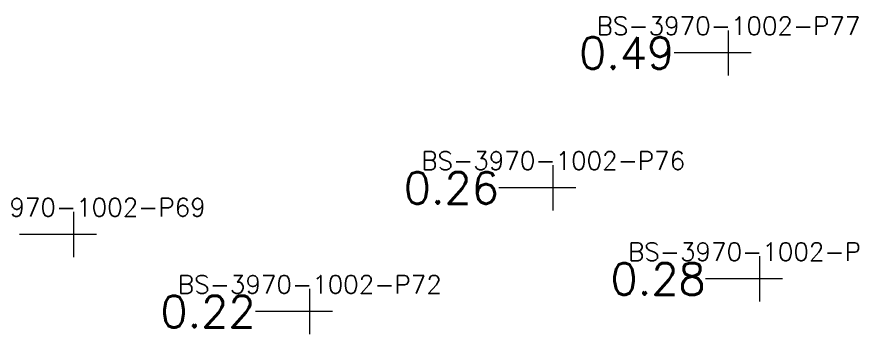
# Model space of a CAD drawing. Header units: inches. Extents: x 469759 to 470079, y 4349683 to 4349873.
# Drawn here: x 469987.11 to 470005.6, y 4349835.57 to 4349842.58 of the extents above; entities that cross this region are included whole.
import ezdxf
from ezdxf.enums import TextEntityAlignment as Align

# ---------------------------------------------------------------- set-up
doc = ezdxf.new("R2010")
doc.units = ezdxf.units.IN
doc.header["$MEASUREMENT"] = 0
for name, color, linetype, lineweight in [('点', 7, 'Continuous', 0), ('线条', 7, 'Continuous', 0), ('钻孔', 7, 'Continuous', 0)]:
    doc.layers.add(name, color=color, linetype=linetype, lineweight=lineweight)
doc.styles.add('3dmine_textStyle_1', font='txt.shx', dxfattribs={"height": 1, "bigfont": 'gbcbig.shx'})

msp = doc.modelspace()

# ---------------------------------------------------------------- hatches: boundary and pattern name
at = {"layer": '钻孔', "linetype": 'Continuous', "lineweight": 0, "true_color": 0x808080, "extrusion": (0, 1, 0)}
for points in [[(-470003.829, 3960.447), (-470002.829, 3960.447), (-470002.829, 3965.447), (-470003.829, 3965.447)], [(-469999.956, 3960.314), (-469998.956, 3960.314), (-469998.956, 3966.314), (-469999.956, 3966.314)], [(-469989.368, 3960.354), (-469988.368, 3960.354), (-469988.368, 3967.354), (-469989.368, 3967.354)], [(-470004.523, 3960.099), (-470003.523, 3960.099), (-470003.523, 3966.099), (-470004.523, 3966.099)], [(-469994.581, 3960.112), (-469993.581, 3960.112), (-469993.581, 3967.112), (-469994.581, 3967.112)]]:
    msp.add_hatch(color=8, dxfattribs=at).paths.add_polyline_path(points, flags=0)

# ---------------------------------------------------------------- linework, layer by layer
at = {"layer": '点', "color": 138, "linetype": 'Continuous', "lineweight": 0, "true_color": 0x004c4c}
for points, elevation in [([(470002.829, 4349841.282), (470002.829, 4349842.282)], 3965.447), ([(470003.329, 4349841.782), (470002.329, 4349841.782)], 3965.447), ([(469998.956, 4349838.304), (469998.956, 4349839.304)], 3966.314), ([(469999.456, 4349838.804), (469998.456, 4349838.804)], 3966.314), ([(469988.368, 4349837.275), (469988.368, 4349838.275)], 3967.354), ([(469988.868, 4349837.775), (469987.868, 4349837.775)], 3967.354), ([(470003.523, 4349836.293), (470003.523, 4349837.293)], 3966.099), ([(470004.023, 4349836.793), (470003.023, 4349836.793)], 3966.099), ([(469993.581, 4349835.572), (469993.581, 4349836.572)], 3967.112), ([(469994.081, 4349836.072), (469993.081, 4349836.072)], 3967.112)]:
    msp.add_lwpolyline(points, dxfattribs=dict(at, elevation=elevation))
at = {"layer": '线条', "color": 138, "linetype": 'Continuous', "lineweight": 0, "true_color": 0x004c4c}
for points, elevation in [([(470002.829, 4349841.782), (470002.829, 4349841.782), (470002.829, 4349841.782)], 3965.447), ([(469998.956, 4349838.804), (469998.956, 4349838.804), (469998.956, 4349838.804)], 3966.314), ([(469988.368, 4349837.775), (469988.368, 4349837.775), (469988.368, 4349837.775)], 3967.354), ([(470003.523, 4349836.793), (470003.523, 4349836.793), (470003.523, 4349836.793)], 3966.099), ([(469993.581, 4349836.072), (469993.581, 4349836.072), (469993.581, 4349836.072)], 3967.112)]:
    msp.add_lwpolyline(points, dxfattribs=dict(at, elevation=elevation))
at = {"layer": '钻孔', "color": 8, "linetype": 'Continuous', "lineweight": 0, "true_color": 0x808080}
for points, elevation in [([(470002.829, 4349841.782), (470001.629, 4349841.782)], 3965.447), ([(470002.829, 4349841.782), (470001.629, 4349841.782)], 3960.447), ([(469998.956, 4349838.804), (469997.756, 4349838.804)], 3966.314), ([(469998.956, 4349838.804), (469997.756, 4349838.804)], 3960.314), ([(469988.368, 4349837.775), (469987.168, 4349837.775)], 3967.354), ([(469988.368, 4349837.775), (469987.168, 4349837.775)], 3960.354), ([(470003.523, 4349836.793), (470002.323, 4349836.793)], 3966.099), ([(470003.523, 4349836.793), (470002.323, 4349836.793)], 3960.099), ([(469993.581, 4349836.072), (469992.381, 4349836.072)], 3967.112), ([(469993.581, 4349836.072), (469992.381, 4349836.072)], 3960.112)]:
    msp.add_lwpolyline(points, dxfattribs=dict(at, elevation=elevation))

# ---------------------------------------------------------------- texts
at = {"layer": '钻孔', "color": 138, "linetype": 'Continuous', "lineweight": 0, "true_color": 0x004c4c, "style": '3dmine_textStyle_1'}
for s, p in [('BS-3970-1002-P77', (470002.829, 4349842.182, 3965.447)), ('BS-3970-1002-P76', (469998.956, 4349839.204, 3966.314)), ('BS-3970-1002-P69', (469988.368, 4349838.175, 3967.354)), ('BS-3970-1002-P75', (470003.523, 4349837.193, 3966.099)), ('BS-3970-1002-P72', (469993.581, 4349836.472, 3967.112))]:
    msp.add_text(s, height=0.4, dxfattribs=at).set_placement(p, align=Align.CENTER)
at = {"layer": '钻孔', "color": 8, "linetype": 'Continuous', "lineweight": 0, "true_color": 0x808080, "style": '3dmine_textStyle_1'}
for s, p in [('0.49', (470001.629, 4349841.782, 3962.947)), ('0.26', (469997.756, 4349838.804, 3963.314)), ('0.28', (470002.323, 4349836.793, 3963.099)), ('0.22', (469992.381, 4349836.072, 3963.612))]:
    msp.add_text(s, height=0.7, dxfattribs=at).set_placement(p, align=Align.MIDDLE_RIGHT)

doc.saveas('drawing.dxf')
